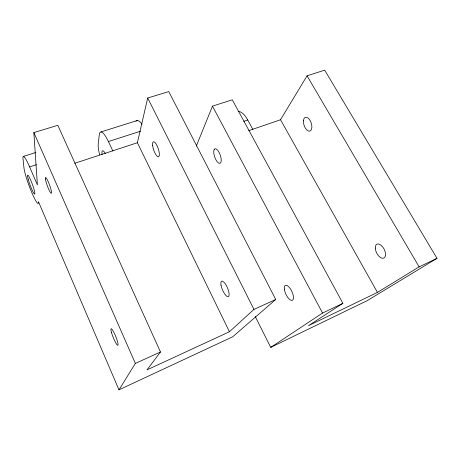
<?xml version="1.0" encoding="UTF-8"?>
<svg xmlns="http://www.w3.org/2000/svg" width="460" height="460" viewBox="0 0 460 460"><rect width="100%" height="100%" fill="white"/><g stroke="black" fill="none" stroke-linecap="round" stroke-linejoin="round"><path stroke-width="0.69" d="M229.448 331.752L137.39 142.726L147.689 98.003L168.774 91.597L275.73 299.483L232.656 336.812L118.973 389.838L38.519 201.796A20.2 2.403 69.8 0 1 31.947 192.912A20.2 2.403 69.8 0 1 23.949 167.745L23 158.734A20.809 2.536 69.9 0 1 29.624 166.911L37.386 184.931L33.856 132.589L57.816 125.31L160.471 351.986L146.999 369.88L229.448 331.752L253.943 309.407L275.73 299.483M196.299 146.102L212.468 106.156L232.294 99.797L342.884 303.33L308.476 325.663L377.447 292.416L419.123 266.869L437 258.319L324.685 70.161L307.056 75.814L280.514 119.749L248.745 130.651M118.973 389.838L135.372 363.417L160.471 351.986M255.265 316.578L270.716 347.38L322.552 313.059L342.884 303.33M437 258.319L367.264 300.627L270.716 347.38M243.742 121.354L247.739 120.008L252.879 129.438M74.825 163.248L137.39 142.726M29.624 166.911L36.449 164.714M99.63 154.744A19.372 4.45 70.7 0 1 98.227 143.876L99.32 134.59A19.929 4.686 70.9 0 1 108.405 141.553L140.518 131.215M23.506 156.36L35.776 152.496M100.924 131.962L137.235 120.526M307.056 75.814L419.123 266.869M280.514 119.749L377.447 292.416M212.468 106.156L322.552 313.059M147.689 98.003L253.943 309.407M108.405 141.553L112.884 151.012M33.856 132.589L135.372 363.417M238.09 111.469A18.538 7.935 71.8 0 1 247.739 120.008M135.941 121.29A19.515 5.629 71.3 0 1 142.025 124.16M102.068 154.462A9.683 2.225 70.7 0 1 105.357 153.536M214.32 149.281L213.906 150.242A7.676 2.938 70.8 0 0 215.849 159.643A7.676 2.938 70.8 0 0 220.593 162.84L221.03 161.914A7.676 2.938 70.8 0 0 219.104 152.421A7.676 2.938 70.8 0 0 214.32 149.281M45.413 179.003L45.367 178.049A8.383 1.184 69.9 0 1 48.283 181.849A8.383 1.184 69.9 0 1 51.486 191.981L51.514 192.895A8.383 1.184 69.9 0 1 48.605 189.025A8.383 1.184 69.9 0 1 45.413 179.003M375.268 248.055A7.78 4.197 62.9 0 0 383.214 258.273A7.78 4.197 62.9 0 0 382.76 247.014A7.78 4.197 62.9 0 0 375.268 248.055M303.45 120.767A7.262 3.766 71.8 0 0 309.344 131.192A7.262 3.766 71.8 0 0 310.184 120.623A7.262 3.766 71.8 0 0 303.45 120.767M284.332 289.139A8.251 3.3 64.9 0 0 291.818 300.414A8.251 3.3 64.9 0 0 290.433 288.886A8.251 3.3 64.9 0 0 284.332 289.139M111.475 332.494A8.97 1.363 67.9 0 0 117.708 345.322A8.97 1.363 67.9 0 0 114.293 333.207A8.97 1.363 67.9 0 0 111.475 332.494M152.622 145.354A7.883 2.38 71.1 0 0 158.211 156.762A7.883 2.38 71.1 0 0 157.055 145.688A7.883 2.38 71.1 0 0 152.622 145.354M221.013 285.171A8.401 2.708 66.7 0 0 228.011 296.683A8.401 2.708 66.7 0 0 225.94 284.838A8.401 2.708 66.7 0 0 221.013 285.171M28.186 179.222A10.097 1.202 69.8 0 0 34.506 194.068A10.097 1.202 69.8 0 0 30.872 180.544A10.097 1.202 69.8 0 0 28.186 179.222"/></g></svg>
